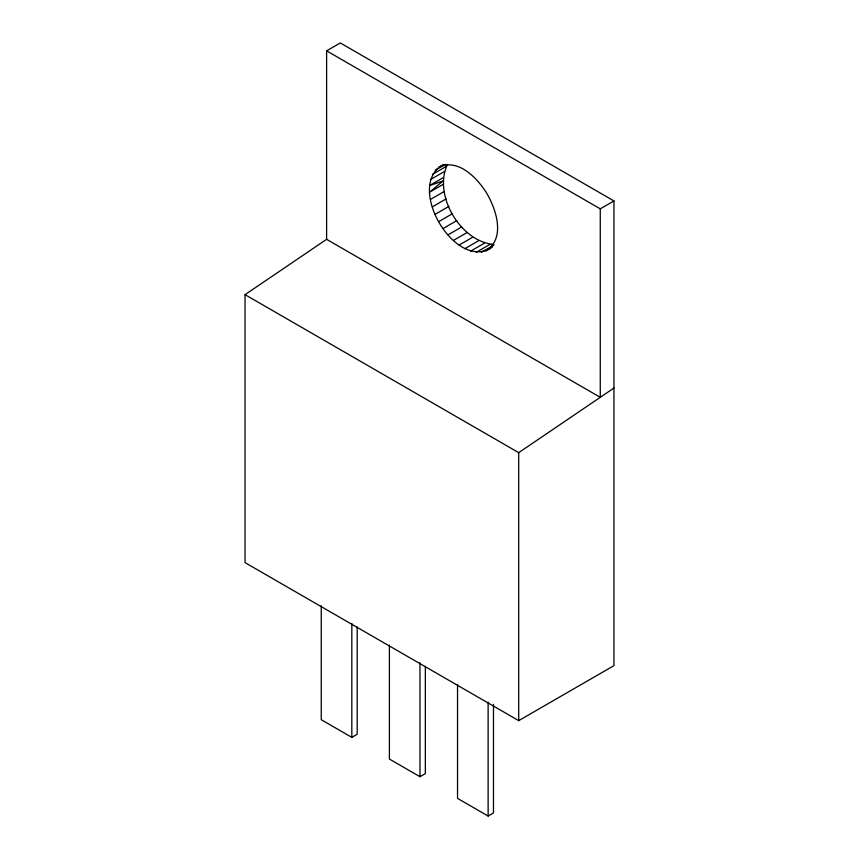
<?xml version="1.0" encoding="UTF-8"?>
<svg xmlns="http://www.w3.org/2000/svg" width="859" height="859" viewBox="0 0 859 859"><rect width="100%" height="100%" fill="white"/><g stroke="black" fill="none" stroke-linecap="round" stroke-linejoin="round"><path stroke-width="1.29" d="M447.485 164.402C432.904 195.057 460.327 241.422 493.7 244.461M443.405 164.477C405.158 184.975 453.606 269.479 490.51 248.434M485.947 251.064C506.08 238.05 496.094 208.576 485.947 191.997C476.369 177.212 457.987 158.324 438.842 167.108M245.051 294.658L326.613 239.328L326.613 50.853L340.293 42.95L613.949 200.942L613.949 665.639L518.707 720.637L245.051 562.634L245.051 294.658L518.707 452.661L518.707 720.637M518.707 452.661L613.949 388.043M435.212 170.211L445.467 164.284M432.388 174.409L446.079 166.506M430.466 179.585L444.146 171.682M443.169 177.695L429.489 185.598L443.051 180.959L429.489 192.276L443.169 184.374M430.466 199.417L444.146 191.514M432.388 206.815L446.079 198.912M435.212 214.267L448.892 206.375M438.842 221.558L452.521 213.655M443.18 228.473L456.859 220.57M448.097 234.808L461.777 226.916M453.466 240.391L467.146 232.499M459.114 245.062L472.794 237.159M464.88 248.68L478.57 240.778M470.614 251.139L484.304 243.247M476.144 252.374L489.823 244.482M481.308 252.353L493.85 245.116M489.952 248.562L492.228 247.242M326.613 50.853L600.269 208.844L613.949 200.942M321.245 605.767L321.245 719.702L351.825 737.366L357.194 734.262L357.194 627.027M389.395 645.109L389.395 759.045L419.976 776.708L425.345 773.605L425.345 666.369M457.536 684.451L457.536 798.387L488.127 816.05L493.485 812.947L493.485 704.369M326.613 239.328L600.269 397.33L600.269 208.844M488.127 702.114L488.127 816.05M419.976 662.761L419.976 776.708M351.825 623.419L351.825 737.366"/></g></svg>
